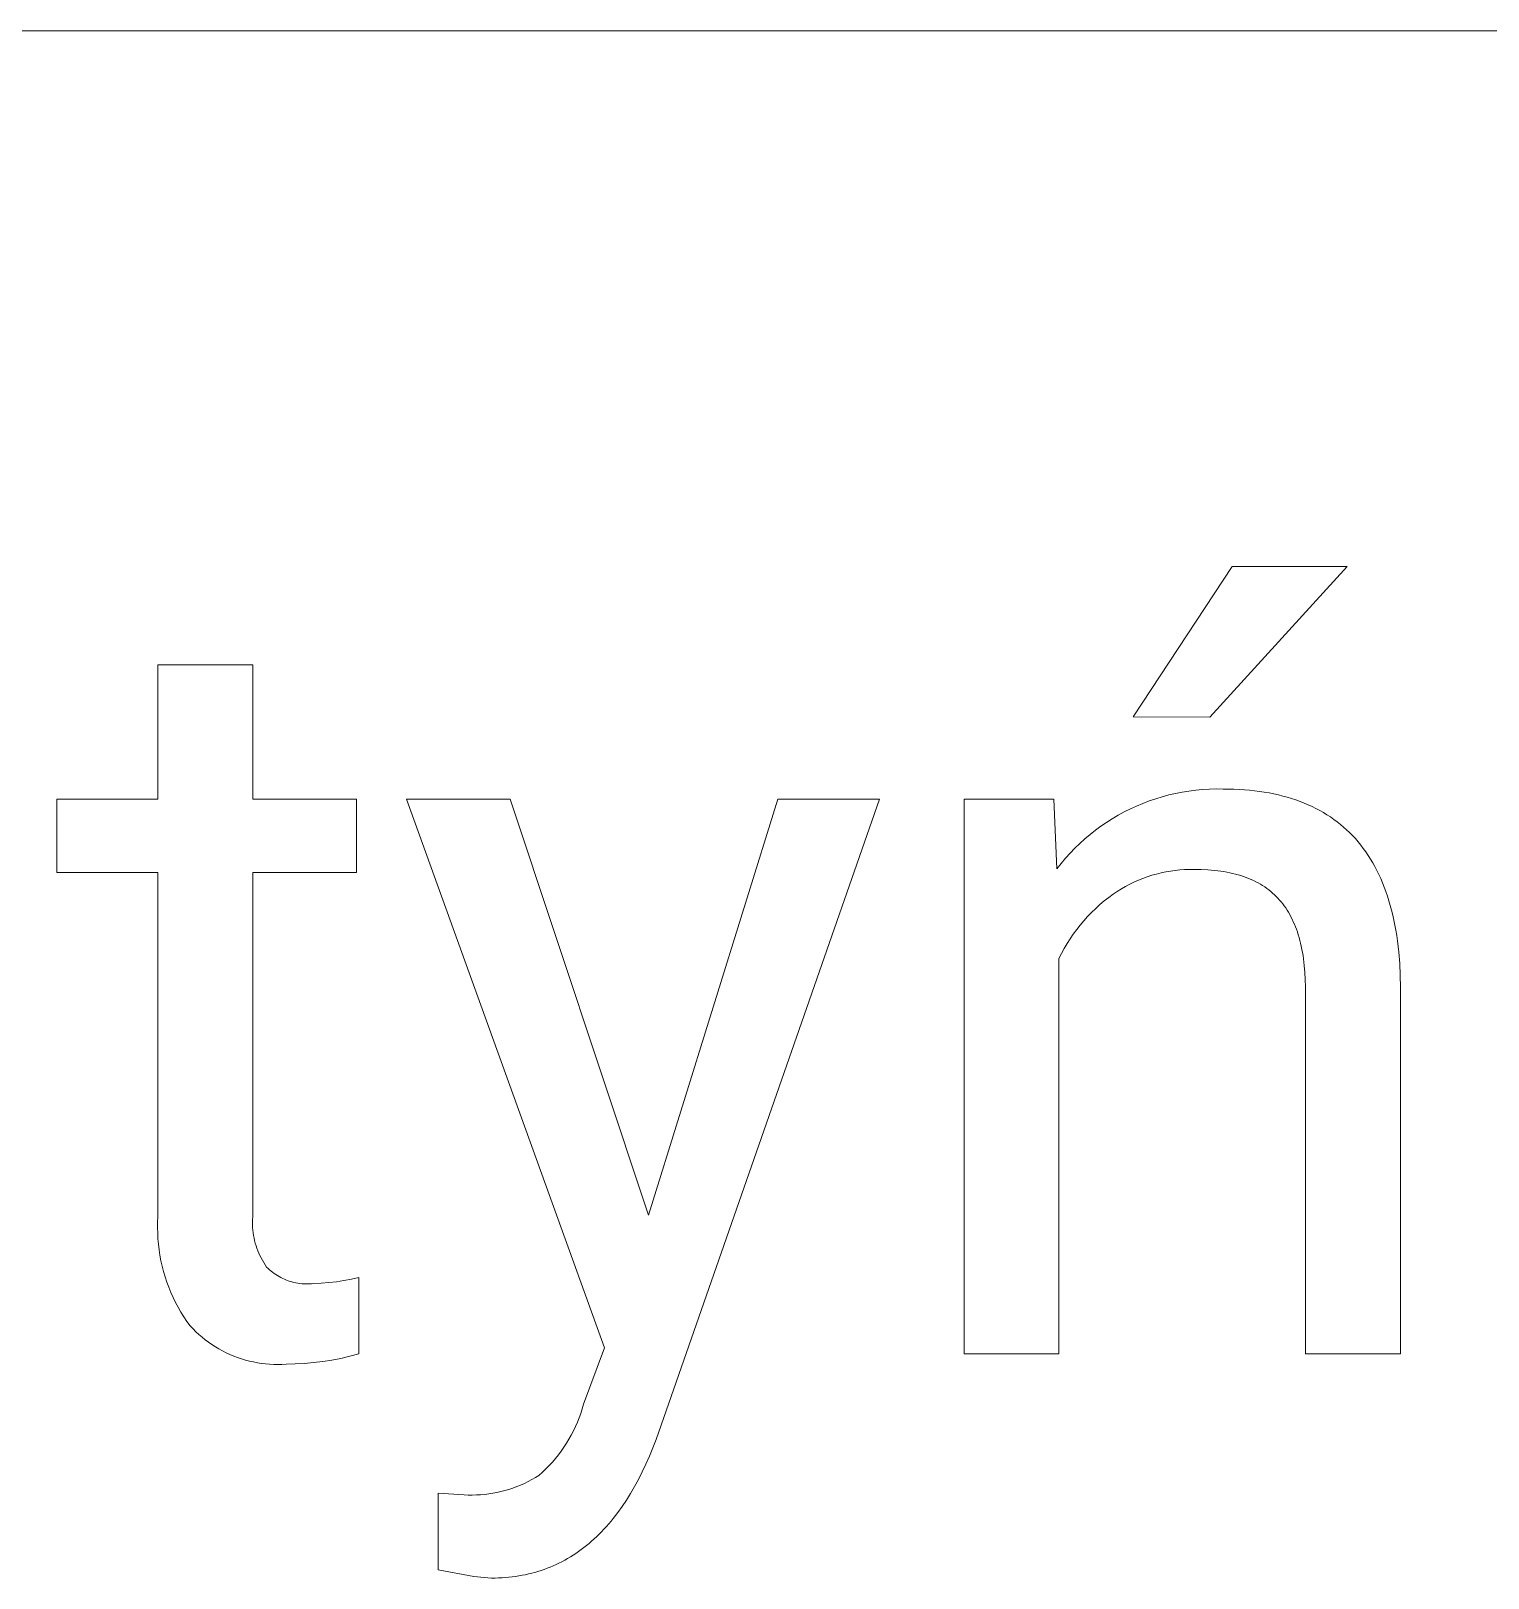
# Model space of a CAD drawing. Header units: millimetres. Extents: x -1519 to 3497, y -297 to 3208.
# Drawn here: x 2569.6 to 2662.3, y 165.5 to 264 of the extents above; entities that cross this region are included whole.
import ezdxf

# ---------------------------------------------------------------- set-up
doc = ezdxf.new("R2010")
doc.units = ezdxf.units.MM
doc.header["$MEASUREMENT"] = 0
doc.layers.add('Domyślny', color=7, linetype='Continuous', true_color=0x000000)

msp = doc.modelspace()

# ---------------------------------------------------------------- linework, layer by layer
at = {"layer": 'Domyślny', "color": 18, "lineweight": 15, "true_color": 0x000000}
for p, q in [((3492.39, 263.982), (1601.48, 263.982)), ((2639.693, 220.334), (2645.991, 229.906)), ((2653.29, 229.906), (2644.554, 220.318)), ((2645.991, 229.906), (2653.29, 229.906)), ((2577.647, 215.089), (2577.647, 223.642)), ((2577.647, 223.642), (2583.677, 223.642)), ((2583.677, 223.642), (2583.677, 215.089)), ((2644.554, 220.318), (2639.693, 220.334)), ((2642.808, 215.545), (2643.237, 215.615)), ((2643.237, 215.615), (2643.669, 215.669)), ((2643.669, 215.669), (2644.102, 215.709)), ((2644.102, 215.709), (2644.536, 215.735)), ((2644.536, 215.735), (2644.971, 215.745)), ((2644.971, 215.745), (2645.406, 215.741)), ((2645.406, 215.741), (2645.753, 215.738)), ((2645.753, 215.738), (2646.094, 215.729)), ((2646.094, 215.729), (2646.429, 215.713)), ((2646.429, 215.713), (2646.76, 215.692)), ((2646.76, 215.692), (2647.085, 215.664)), ((2647.085, 215.664), (2647.404, 215.63)), ((2647.404, 215.63), (2647.719, 215.59)), ((2571.216, 210.429), (2571.216, 215.089)), ((2571.216, 215.089), (2577.647, 215.089)), ((2583.677, 215.089), (2590.275, 215.089)), ((2590.275, 215.089), (2590.275, 210.429)), ((2606.057, 180.183), (2593.462, 215.094)), ((2593.462, 215.094), (2600.06, 215.094)), ((2600.06, 215.094), (2608.863, 188.636)), ((2608.863, 188.636), (2617.081, 215.094)), ((2623.546, 215.094), (2609.347, 174.354)), ((2617.081, 215.094), (2623.546, 215.094)), ((2628.936, 179.794), (2628.936, 215.089)), ((2628.936, 215.089), (2634.632, 215.089)), ((2634.632, 215.089), (2634.832, 210.663)), ((2639.506, 214.48), (2639.901, 214.661)), ((2639.901, 214.661), (2640.302, 214.829)), ((2640.302, 214.829), (2640.709, 214.984)), ((2640.709, 214.984), (2641.12, 215.125)), ((2641.12, 215.125), (2641.537, 215.251)), ((2641.537, 215.251), (2641.957, 215.364)), ((2641.957, 215.364), (2642.381, 215.462)), ((2642.381, 215.462), (2642.808, 215.545)), ((2647.719, 215.59), (2648.027, 215.544)), ((2648.027, 215.544), (2648.331, 215.491)), ((2648.331, 215.491), (2648.629, 215.433)), ((2648.629, 215.433), (2648.922, 215.368)), ((2648.922, 215.368), (2649.209, 215.297)), ((2649.209, 215.297), (2649.491, 215.22)), ((2649.491, 215.22), (2649.767, 215.137)), ((2649.767, 215.137), (2650.038, 215.047)), ((2650.038, 215.047), (2650.304, 214.952)), ((2650.304, 214.952), (2650.564, 214.85)), ((2650.564, 214.85), (2650.819, 214.742)), ((2650.819, 214.742), (2651.069, 214.628)), ((2651.069, 214.628), (2651.313, 214.508)), ((2637.993, 213.622), (2638.36, 213.856)), ((2638.36, 213.856), (2638.735, 214.077)), ((2638.735, 214.077), (2639.117, 214.285)), ((2639.117, 214.285), (2639.506, 214.48)), ((2651.313, 214.508), (2651.551, 214.381)), ((2651.551, 214.381), (2651.785, 214.249)), ((2651.785, 214.249), (2652.013, 214.11)), ((2652.013, 214.11), (2652.235, 213.965)), ((2652.235, 213.965), (2652.452, 213.814)), ((2652.452, 213.814), (2652.664, 213.657)), ((2652.664, 213.657), (2652.87, 213.493)), ((2636.609, 212.569), (2636.942, 212.85)), ((2636.942, 212.85), (2637.283, 213.119)), ((2637.283, 213.119), (2637.634, 213.377)), ((2637.634, 213.377), (2637.993, 213.622)), ((2652.87, 213.493), (2653.071, 213.324)), ((2653.071, 213.324), (2653.267, 213.148)), ((2653.267, 213.148), (2653.457, 212.966)), ((2653.457, 212.966), (2653.641, 212.778)), ((2653.641, 212.778), (2653.821, 212.584)), ((2635.672, 211.661), (2635.975, 211.974)), ((2635.975, 211.974), (2636.287, 212.277)), ((2636.287, 212.277), (2636.609, 212.569)), ((2653.821, 212.584), (2653.994, 212.384)), ((2653.994, 212.384), (2654.163, 212.177)), ((2654.163, 212.177), (2654.326, 211.964)), ((2654.326, 211.964), (2654.484, 211.745)), ((2654.484, 211.745), (2654.636, 211.52)), ((2634.832, 210.663), (2635.101, 211.005)), ((2635.101, 211.005), (2635.381, 211.338)), ((2635.381, 211.338), (2635.672, 211.661)), ((2654.636, 211.52), (2654.783, 211.289)), ((2654.783, 211.289), (2654.924, 211.052)), ((2654.924, 211.052), (2655.06, 210.808)), ((2655.06, 210.808), (2655.191, 210.558)), ((2577.647, 210.429), (2571.216, 210.429)), ((2577.647, 188.53), (2577.647, 210.429)), ((2590.275, 210.429), (2583.677, 210.429)), ((2583.677, 210.429), (2583.677, 188.514)), ((2639.738, 209.816), (2639.465, 209.683)), ((2640.016, 209.94), (2639.738, 209.816)), ((2640.298, 210.053), (2640.016, 209.94)), ((2640.583, 210.157), (2640.298, 210.053)), ((2640.872, 210.251), (2640.583, 210.157)), ((2641.164, 210.334), (2640.872, 210.251)), ((2641.459, 210.408), (2641.164, 210.334)), ((2641.756, 210.471), (2641.459, 210.408)), ((2642.055, 210.523), (2641.756, 210.471)), ((2642.356, 210.566), (2642.055, 210.523)), ((2642.658, 210.597), (2642.356, 210.566)), ((2642.961, 210.619), (2642.658, 210.597)), ((2643.265, 210.629), (2642.961, 210.619)), ((2643.569, 210.63), (2643.265, 210.629)), ((2644.015, 210.622), (2643.569, 210.63)), ((2644.446, 210.601), (2644.015, 210.622)), ((2644.655, 210.585), (2644.446, 210.601)), ((2644.861, 210.566), (2644.655, 210.585)), ((2645.063, 210.543), (2644.861, 210.566)), ((2645.261, 210.516), (2645.063, 210.543)), ((2645.455, 210.486), (2645.261, 210.516)), ((2645.646, 210.452), (2645.455, 210.486)), ((2645.832, 210.415), (2645.646, 210.452)), ((2646.015, 210.374), (2645.832, 210.415)), ((2646.194, 210.33), (2646.015, 210.374)), ((2646.369, 210.281), (2646.194, 210.33)), ((2646.541, 210.23), (2646.369, 210.281)), ((2646.709, 210.174), (2646.541, 210.23)), ((2646.873, 210.115), (2646.709, 210.174)), ((2647.033, 210.053), (2646.873, 210.115)), ((2647.19, 209.987), (2647.033, 210.053)), ((2647.343, 209.917), (2647.19, 209.987)), ((2647.493, 209.843), (2647.343, 209.917)), ((2647.638, 209.766), (2647.493, 209.843)), ((2647.78, 209.685), (2647.638, 209.766)), ((2655.191, 210.558), (2655.316, 210.302)), ((2655.316, 210.302), (2655.435, 210.04)), ((2655.435, 210.04), (2655.55, 209.772)), ((2655.55, 209.772), (2655.659, 209.498)), ((2638.132, 208.845), (2637.848, 208.621)), ((2638.424, 209.059), (2638.132, 208.845)), ((2638.676, 209.229), (2638.424, 209.059)), ((2638.934, 209.39), (2638.676, 209.229)), ((2639.197, 209.541), (2638.934, 209.39)), ((2639.465, 209.683), (2639.197, 209.541)), ((2647.919, 209.601), (2647.78, 209.685)), ((2648.054, 209.513), (2647.919, 209.601)), ((2648.185, 209.421), (2648.054, 209.513)), ((2648.313, 209.325), (2648.185, 209.421)), ((2648.437, 209.226), (2648.313, 209.325)), ((2648.557, 209.123), (2648.437, 209.226)), ((2648.674, 209.016), (2648.557, 209.123)), ((2648.787, 208.906), (2648.674, 209.016)), ((2648.897, 208.792), (2648.787, 208.906)), ((2649.002, 208.676), (2648.897, 208.792)), ((2655.659, 209.498), (2655.762, 209.217)), ((2655.762, 209.217), (2655.86, 208.931)), ((2655.86, 208.931), (2655.953, 208.638)), ((2637.042, 207.894), (2636.791, 207.633)), ((2637.302, 208.145), (2637.042, 207.894)), ((2637.571, 208.388), (2637.302, 208.145)), ((2637.848, 208.621), (2637.571, 208.388)), ((2649.104, 208.556), (2649.002, 208.676)), ((2649.202, 208.432), (2649.104, 208.556)), ((2649.297, 208.304), (2649.202, 208.432)), ((2649.389, 208.173), (2649.297, 208.304)), ((2649.478, 208.037), (2649.389, 208.173)), ((2649.563, 207.898), (2649.478, 208.037)), ((2649.646, 207.755), (2649.563, 207.898)), ((2649.725, 207.608), (2649.646, 207.755)), ((2655.953, 208.638), (2656.04, 208.339)), ((2656.04, 208.339), (2656.122, 208.033)), ((2656.122, 208.033), (2656.198, 207.722)), ((2636.092, 206.803), (2635.879, 206.511)), ((2636.316, 207.087), (2636.092, 206.803)), ((2636.549, 207.364), (2636.316, 207.087)), ((2636.791, 207.633), (2636.549, 207.364)), ((2649.8, 207.457), (2649.725, 207.608)), ((2649.873, 207.302), (2649.8, 207.457)), ((2649.942, 207.144), (2649.873, 207.302)), ((2650.009, 206.981), (2649.942, 207.144)), ((2650.071, 206.815), (2650.009, 206.981)), ((2650.131, 206.645), (2650.071, 206.815)), ((2656.198, 207.722), (2656.269, 207.404)), ((2656.269, 207.404), (2656.335, 207.081)), ((2656.335, 207.081), (2656.395, 206.751)), ((2656.395, 206.751), (2656.45, 206.415)), ((2635.482, 205.905), (2635.299, 205.593)), ((2635.675, 206.211), (2635.482, 205.905)), ((2635.879, 206.511), (2635.675, 206.211)), ((2650.187, 206.47), (2650.131, 206.645)), ((2650.241, 206.292), (2650.187, 206.47)), ((2650.291, 206.11), (2650.241, 206.292)), ((2650.337, 205.924), (2650.291, 206.11)), ((2650.381, 205.734), (2650.337, 205.924)), ((2656.45, 206.415), (2656.499, 206.073)), ((2656.499, 206.073), (2656.581, 205.37)), ((2635.127, 205.274), (2634.966, 204.95)), ((2634.966, 204.95), (2634.966, 179.794)), ((2635.299, 205.593), (2635.127, 205.274)), ((2650.421, 205.54), (2650.381, 205.734)), ((2650.458, 205.343), (2650.421, 205.54)), ((2650.492, 205.141), (2650.458, 205.343)), ((2650.523, 204.935), (2650.492, 205.141)), ((2650.574, 204.512), (2650.523, 204.935)), ((2656.581, 205.37), (2656.642, 204.642)), ((2650.613, 204.073), (2650.574, 204.512)), ((2650.638, 203.617), (2650.613, 204.073)), ((2656.642, 204.642), (2656.681, 203.89)), ((2656.681, 203.89), (2656.698, 203.113)), ((2650.651, 203.146), (2650.638, 203.617)), ((2650.651, 179.794), (2650.651, 203.146)), ((2656.698, 203.113), (2656.698, 179.794)), ((2577.626, 187.826), (2577.63, 188.179)), ((2577.63, 188.179), (2577.647, 188.53)), ((2583.668, 188.345), (2583.665, 188.176)), ((2583.665, 188.176), (2583.667, 188.008)), ((2583.677, 188.514), (2583.668, 188.345)), ((2577.633, 187.474), (2577.626, 187.826)), ((2577.652, 187.122), (2577.633, 187.474)), ((2577.682, 186.772), (2577.652, 187.122)), ((2583.667, 188.008), (2583.675, 187.839)), ((2583.675, 187.839), (2583.689, 187.671)), ((2583.689, 187.671), (2583.709, 187.503)), ((2583.709, 187.503), (2583.734, 187.336)), ((2583.734, 187.336), (2583.765, 187.17)), ((2583.765, 187.17), (2583.802, 187.006)), ((2577.725, 186.422), (2577.682, 186.772)), ((2577.779, 186.074), (2577.725, 186.422)), ((2577.844, 185.728), (2577.779, 186.074)), ((2583.802, 187.006), (2583.844, 186.842)), ((2583.844, 186.842), (2583.892, 186.68)), ((2583.892, 186.68), (2583.946, 186.52)), ((2583.946, 186.52), (2584.005, 186.362)), ((2584.005, 186.362), (2584.069, 186.206)), ((2584.069, 186.206), (2584.138, 186.052)), ((2577.921, 185.384), (2577.844, 185.728)), ((2578.01, 185.043), (2577.921, 185.384)), ((2584.138, 186.052), (2584.213, 185.901)), ((2584.213, 185.901), (2584.293, 185.752)), ((2584.293, 185.752), (2584.378, 185.606)), ((2584.378, 185.606), (2584.468, 185.463)), ((2584.468, 185.463), (2584.562, 185.323)), ((2584.562, 185.323), (2584.653, 185.235)), ((2584.653, 185.235), (2584.746, 185.15)), ((2584.746, 185.15), (2584.842, 185.069)), ((2578.11, 184.705), (2578.01, 185.043)), ((2578.221, 184.371), (2578.11, 184.705)), ((2578.343, 184.041), (2578.221, 184.371)), ((2584.842, 185.069), (2584.941, 184.991)), ((2584.941, 184.991), (2585.043, 184.916)), ((2585.043, 184.916), (2585.147, 184.845)), ((2585.147, 184.845), (2585.254, 184.777)), ((2585.254, 184.777), (2585.362, 184.714)), ((2585.362, 184.714), (2585.474, 184.654)), ((2585.474, 184.654), (2585.587, 184.598)), ((2585.587, 184.598), (2585.701, 184.546)), ((2585.701, 184.546), (2585.818, 184.498)), ((2585.818, 184.498), (2585.936, 184.454)), ((2585.936, 184.454), (2586.056, 184.414)), ((2586.056, 184.414), (2586.177, 184.378)), ((2586.177, 184.378), (2586.299, 184.347)), ((2586.299, 184.347), (2586.422, 184.32)), ((2586.422, 184.32), (2586.547, 184.297)), ((2586.547, 184.297), (2586.671, 184.278)), ((2586.671, 184.278), (2586.797, 184.264)), ((2586.797, 184.264), (2586.922, 184.254)), ((2586.922, 184.254), (2587.048, 184.249)), ((2587.048, 184.249), (2587.175, 184.248)), ((2587.175, 184.248), (2587.301, 184.251)), ((2587.301, 184.251), (2587.427, 184.259)), ((2587.427, 184.259), (2587.552, 184.271)), ((2587.552, 184.271), (2588.036, 184.294)), ((2588.036, 184.294), (2588.518, 184.333)), ((2588.518, 184.333), (2588.999, 184.389)), ((2588.999, 184.389), (2589.477, 184.462)), ((2589.477, 184.462), (2589.953, 184.55)), ((2589.953, 184.55), (2590.425, 184.655)), ((2590.425, 184.655), (2590.425, 179.794)), ((2578.476, 183.715), (2578.343, 184.041)), ((2578.62, 183.393), (2578.476, 183.715)), ((2578.775, 183.077), (2578.62, 183.393)), ((2578.94, 182.766), (2578.775, 183.077)), ((2579.115, 182.46), (2578.94, 182.766)), ((2579.301, 182.161), (2579.115, 182.46)), ((2579.496, 181.868), (2579.301, 182.161)), ((2579.701, 181.582), (2579.496, 181.868)), ((2579.881, 181.391), (2579.701, 181.582)), ((2580.066, 181.208), (2579.881, 181.391)), ((2580.259, 181.03), (2580.066, 181.208)), ((2580.457, 180.86), (2580.259, 181.03)), ((2580.661, 180.697), (2580.457, 180.86)), ((2580.87, 180.54), (2580.661, 180.697)), ((2581.085, 180.391), (2580.87, 180.54)), ((2581.305, 180.25), (2581.085, 180.391)), ((2581.529, 180.116), (2581.305, 180.25)), ((2604.72, 176.592), (2606.057, 180.183)), ((2581.758, 179.991), (2581.529, 180.116)), ((2581.992, 179.873), (2581.758, 179.991)), ((2582.229, 179.763), (2581.992, 179.873)), ((2582.47, 179.662), (2582.229, 179.763)), ((2582.714, 179.569), (2582.47, 179.662)), ((2582.961, 179.485), (2582.714, 179.569)), ((2583.212, 179.409), (2582.961, 179.485)), ((2583.464, 179.342), (2583.212, 179.409)), ((2583.719, 179.284), (2583.464, 179.342)), ((2583.976, 179.235), (2583.719, 179.284)), ((2584.234, 179.195), (2583.976, 179.235)), ((2584.493, 179.163), (2584.234, 179.195)), ((2586.969, 179.189), (2586.384, 179.156)), ((2587.552, 179.241), (2586.969, 179.189)), ((2588.134, 179.313), (2587.552, 179.241)), ((2588.712, 179.404), (2588.134, 179.313)), ((2589.288, 179.515), (2588.712, 179.404)), ((2589.859, 179.645), (2589.288, 179.515)), ((2590.425, 179.794), (2589.859, 179.645)), ((2634.966, 179.794), (2628.936, 179.794)), ((2656.698, 179.794), (2650.651, 179.794)), ((2584.754, 179.141), (2584.493, 179.163)), ((2585.015, 179.128), (2584.754, 179.141)), ((2585.276, 179.124), (2585.015, 179.128)), ((2585.537, 179.129), (2585.276, 179.124)), ((2585.798, 179.143), (2585.537, 179.129)), ((2586.384, 179.156), (2585.798, 179.143)), ((2604.545, 176.016), (2604.638, 176.302)), ((2604.638, 176.302), (2604.72, 176.592)), ((2604.212, 175.176), (2604.332, 175.452)), ((2604.332, 175.452), (2604.444, 175.732)), ((2604.444, 175.732), (2604.545, 176.016)), ((2603.641, 174.115), (2603.797, 174.373)), ((2603.797, 174.373), (2603.944, 174.636)), ((2603.944, 174.636), (2604.083, 174.903)), ((2604.083, 174.903), (2604.212, 175.176)), ((2609.347, 174.354), (2609.137, 173.811)), ((2602.935, 173.139), (2603.123, 173.374)), ((2603.123, 173.374), (2603.304, 173.616)), ((2603.304, 173.616), (2603.477, 173.863)), ((2603.477, 173.863), (2603.641, 174.115)), ((2608.919, 173.286), (2608.693, 172.778)), ((2609.137, 173.811), (2608.919, 173.286)), ((2602.106, 172.266), (2602.324, 172.474)), ((2602.324, 172.474), (2602.535, 172.689)), ((2602.535, 172.689), (2602.739, 172.911)), ((2602.739, 172.911), (2602.935, 173.139)), ((2608.46, 172.287), (2608.22, 171.813)), ((2608.693, 172.778), (2608.46, 172.287)), ((2600.228, 171.26), (2600.475, 171.351)), ((2600.475, 171.351), (2600.719, 171.45)), ((2600.719, 171.45), (2600.959, 171.558)), ((2600.959, 171.558), (2601.196, 171.673)), ((2601.196, 171.673), (2601.428, 171.796)), ((2601.428, 171.796), (2601.657, 171.927)), ((2601.657, 171.927), (2601.881, 172.065)), ((2601.881, 172.065), (2602.106, 172.266)), ((2607.971, 171.356), (2607.716, 170.917)), ((2608.22, 171.813), (2607.971, 171.356)), ((2595.483, 166.052), (2595.483, 170.946)), ((2595.483, 170.946), (2597.12, 170.829)), ((2597.12, 170.829), (2597.383, 170.817)), ((2597.383, 170.817), (2597.646, 170.814)), ((2597.646, 170.814), (2597.909, 170.82)), ((2597.909, 170.82), (2598.172, 170.834)), ((2598.172, 170.834), (2598.434, 170.857)), ((2598.434, 170.857), (2598.696, 170.889)), ((2598.696, 170.889), (2598.956, 170.929)), ((2598.956, 170.929), (2599.214, 170.978)), ((2599.214, 170.978), (2599.471, 171.036)), ((2599.471, 171.036), (2599.726, 171.102)), ((2599.726, 171.102), (2599.979, 171.177)), ((2599.979, 171.177), (2600.228, 171.26)), ((2607.453, 170.495), (2607.182, 170.09)), ((2607.716, 170.917), (2607.453, 170.495)), ((2606.618, 169.332), (2606.472, 169.154)), ((2606.761, 169.515), (2606.618, 169.332)), ((2606.903, 169.703), (2606.761, 169.515)), ((2607.182, 170.09), (2606.903, 169.703)), ((2605.87, 168.482), (2605.715, 168.325)), ((2606.023, 168.643), (2605.87, 168.482)), ((2606.175, 168.809), (2606.023, 168.643)), ((2606.324, 168.979), (2606.175, 168.809)), ((2606.472, 169.154), (2606.324, 168.979)), ((2604.744, 167.472), (2604.576, 167.345)), ((2604.911, 167.603), (2604.744, 167.472)), ((2605.075, 167.739), (2604.911, 167.603)), ((2605.238, 167.879), (2605.075, 167.739)), ((2605.399, 168.023), (2605.238, 167.879)), ((2605.558, 168.172), (2605.399, 168.023)), ((2605.715, 168.325), (2605.558, 168.172)), ((2602.976, 166.395), (2602.789, 166.311)), ((2603.161, 166.484), (2602.976, 166.395)), ((2603.345, 166.576), (2603.161, 166.484)), ((2603.526, 166.673), (2603.345, 166.576)), ((2603.706, 166.774), (2603.526, 166.673)), ((2603.884, 166.88), (2603.706, 166.774)), ((2604.06, 166.99), (2603.884, 166.88)), ((2604.234, 167.104), (2604.06, 166.99)), ((2604.406, 167.222), (2604.234, 167.104)), ((2604.576, 167.345), (2604.406, 167.222)), ((2597.738, 165.634), (2595.483, 166.052)), ((2598.874, 165.534), (2597.738, 165.634)), ((2599.097, 165.536), (2598.874, 165.534)), ((2599.318, 165.543), (2599.097, 165.536)), ((2599.537, 165.554), (2599.318, 165.543)), ((2599.755, 165.569), (2599.537, 165.554)), ((2599.97, 165.588), (2599.755, 165.569)), ((2600.184, 165.612), (2599.97, 165.588)), ((2600.395, 165.64), (2600.184, 165.612)), ((2600.605, 165.672), (2600.395, 165.64)), ((2600.813, 165.709), (2600.605, 165.672)), ((2601.019, 165.749), (2600.813, 165.709)), ((2601.223, 165.795), (2601.019, 165.749)), ((2601.426, 165.844), (2601.223, 165.795)), ((2601.626, 165.898), (2601.426, 165.844)), ((2601.825, 165.956), (2601.626, 165.898)), ((2602.021, 166.019), (2601.825, 165.956)), ((2602.216, 166.085), (2602.021, 166.019)), ((2602.409, 166.156), (2602.216, 166.085)), ((2602.6, 166.232), (2602.409, 166.156)), ((2602.789, 166.311), (2602.6, 166.232))]:
    msp.add_line(p, q, dxfattribs=at)

doc.saveas('drawing.dxf')
